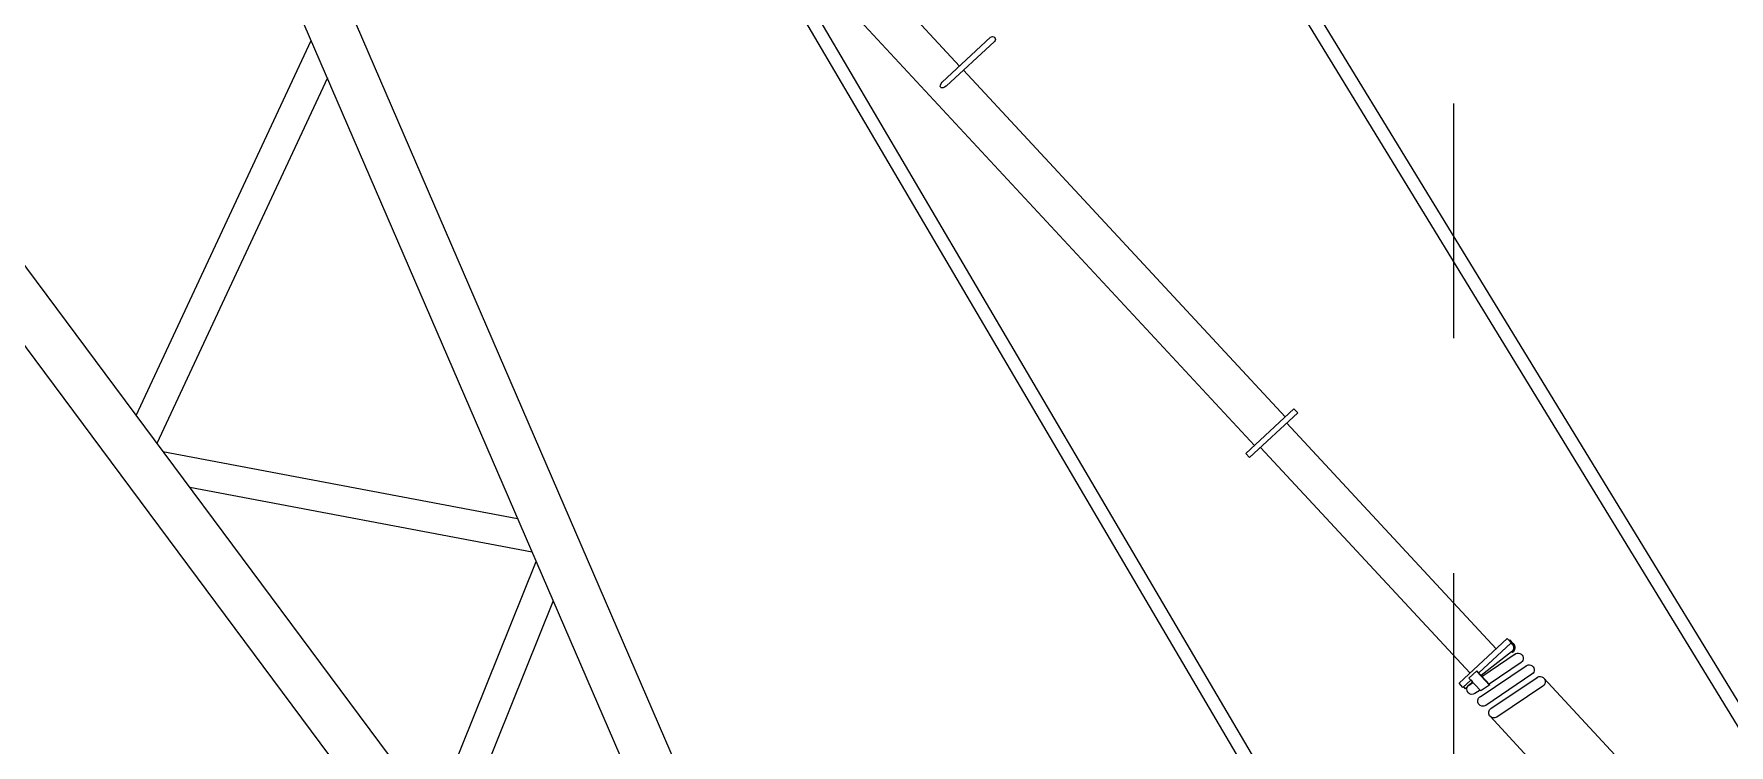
# Model space of a CAD drawing. Header units: millimetres. Extents: x -2078669 to -1085629, y -5987148 to 310365.
# Drawn here: x -1482706 to -1473686, y -2352594 to -2348808 of the extents above; entities that cross this region are included whole.
import ezdxf

# ---------------------------------------------------------------- set-up
doc = ezdxf.new("R2010")
doc.units = ezdxf.units.MM
doc.header["$LTSCALE"] = 500
doc.linetypes.add('CENTER', pattern=[6, 3, -1, 1, -1])
doc.layers.add('2', color=7, linetype='Continuous')
doc.layers.add('D-BYP-STRB', color=5, linetype='Continuous', lineweight=25)

# ---------------------------------------------------------------- blocks, each defined once
blk = doc.blocks.new('A$C57306f55')
at = {"layer": 'D-BYP-STRB', "linetype": 'Continuous'}
for p, q in [((3623.1, 4055.5), (6469.8, 8715.1)), ((3673.5, 4191.7), (6437, 8715.1)), ((7742.7, 8232.2), (5954.9, 4091.1)), ((6062.9, 4085), (7835.6, 8192.1)), ((7304, 7552.8), (4723.9, 4771.9)), ((7200, 7571.7), (5351.7, 5579.5)), ((9071.2, 7478.7), (6513.8, 4041.8)), ((6590.4, 3974.8), (9152.4, 7418.3)), ((5863.3, 5986.5), (4460.1, 3599.9)), ((5775.5, 5892.5), (4427.6, 3599.9)), ((5380.3, 5536.6), (5277.4, 5632)), ((5388.4, 5545.4), (5285.6, 5640.8)), ((7104, 4835.2), (6731.7, 5634)), ((5343.5, 5570.7), (4658.6, 4832.5)), ((6697.2, 5554.2), (7059.9, 4775.9)), ((4640, 4849.8), (4631.8, 4841)), ((4734.4, 4745.8), (4631.8, 4841)), ((4742.6, 4754.6), (4640, 4849.8)), ((4655.2, 4819.3), (4209.3, 4338.7)), ((4711.1, 4767.4), (4265.2, 4286.8)), ((4742.6, 4754.6), (4734.4, 4745.8)), ((7047.3, 4759), (6292.3, 4616.3)), ((6261.2, 4544.3), (6990, 4682)), ((6437.7, 4064.1), (6252.8, 4524.8)), ((6216.5, 4440.8), (6366.1, 4068.1)), ((4180.2, 4357.6), (4173.3, 4350.2)), ((4174.9, 4330.7), (4176.3, 4332.5)), ((4185.9, 4360.4), (4175, 4348.6)), ((4176.7, 4332.2), (4241.4, 4281.7)), ((4246.8, 4287.5), (4177.8, 4351.6)), ((4246.8, 4287.5), (4178.7, 4350.7)), ((4181.8, 4356), (4180.2, 4357.6)), ((4288.6, 4265.2), (4185.9, 4360.4)), ((4244, 4236.6), (4145.8, 4302.7)), ((4156.7, 4309.5), (4224.7, 4263.7)), ((4239.8, 4280), (4169, 4327.7)), ((3898.6, 4049.9), (4108.3, 4276)), ((4110.3, 4259.4), (4208.5, 4193.3)), ((4220.8, 4211.5), (4122.6, 4277.7)), ((4133.5, 4284.5), (4231.7, 4218.3)), ((4250.9, 4291.9), (4223.1, 4262)), ((4223.1, 4262), (4242.2, 4249.1)), ((4251.7, 4291.2), (4224.1, 4261.4)), ((4267.6, 4276.4), (4242.2, 4249.1)), ((4267.6, 4276.4), (4250.9, 4291.9)), ((4267.2, 4261.6), (4259, 4267.1)), ((4259.5, 4267.7), (4268.6, 4260.6)), ((4263.2, 4272.4), (4259.8, 4268.7)), ((4259.8, 4268.7), (4275.9, 4253.7)), ((4280.4, 4256.4), (4263.5, 4272)), ((4279.3, 4257.4), (4263.5, 4272)), ((4279.3, 4257.4), (4275.9, 4253.7)), ((4280.4, 4256.4), (4288.6, 4265.2)), ((4243.8, 4250.8), (4254.9, 4243.3)), ((4222.7, 4194.9), (4013, 3968.8))]:
    blk.add_line(p, q, dxfattribs=at)
at = {"layer": 'D-BYP-STRB', "linetype": 'CENTER'}
blk.add_line((4300, 0), (4300, 5545.2), dxfattribs=at)
at = {"layer": 'D-BYP-STRB', "linetype": 'Continuous'}
blk.add_lwpolyline([(5380.3, 5536.6), (5383.5, 5534.3), (5386.8, 5533), (5389.7, 5532.9), (5390.9, 5533.3), (5391.9, 5534), (5392.5, 5535), (5392.9, 5536.2), (5392.5, 5539.2), (5391, 5542.4), (5388.4, 5545.4)], dxfattribs=at)
for centre, radius, start, end in [((5281.5, 5636.4), 6, 47.146, 227.146), ((4162.8, 4318.6), 11, 47.146, 236.0516), ((4183.1, 4341.1), 13.3, 137.146, 232.0708), ((4183.1, 4341.1), 11, 137.146, 232.0708), ((4183.5, 4340.8), 11, 115.8223, 232.0709), ((4139.6, 4293.6), 11, 47.146, 236.0516), ((4116.4, 4268.6), 11, 47.146, 236.0516), ((4261.1, 4252.5), 11, 236.0516, 47.146), ((4237.9, 4227.4), 11, 236.0516, 56.0516), ((4214.6, 4202.4), 11, 236.0516, 56.0516)]:
    blk.add_arc(centre, radius, start, end, dxfattribs=at)

msp = doc.modelspace()

# ---------------------------------------------------------------- block references
at = {"layer": '2', "xscale": -2.5, "yscale": 2.5, "zscale": 2.5}
msp.add_blockref('A$C57306f55', (-1464401.3, -2362928.2, 708000), dxfattribs=at)

doc.saveas('drawing.dxf')
